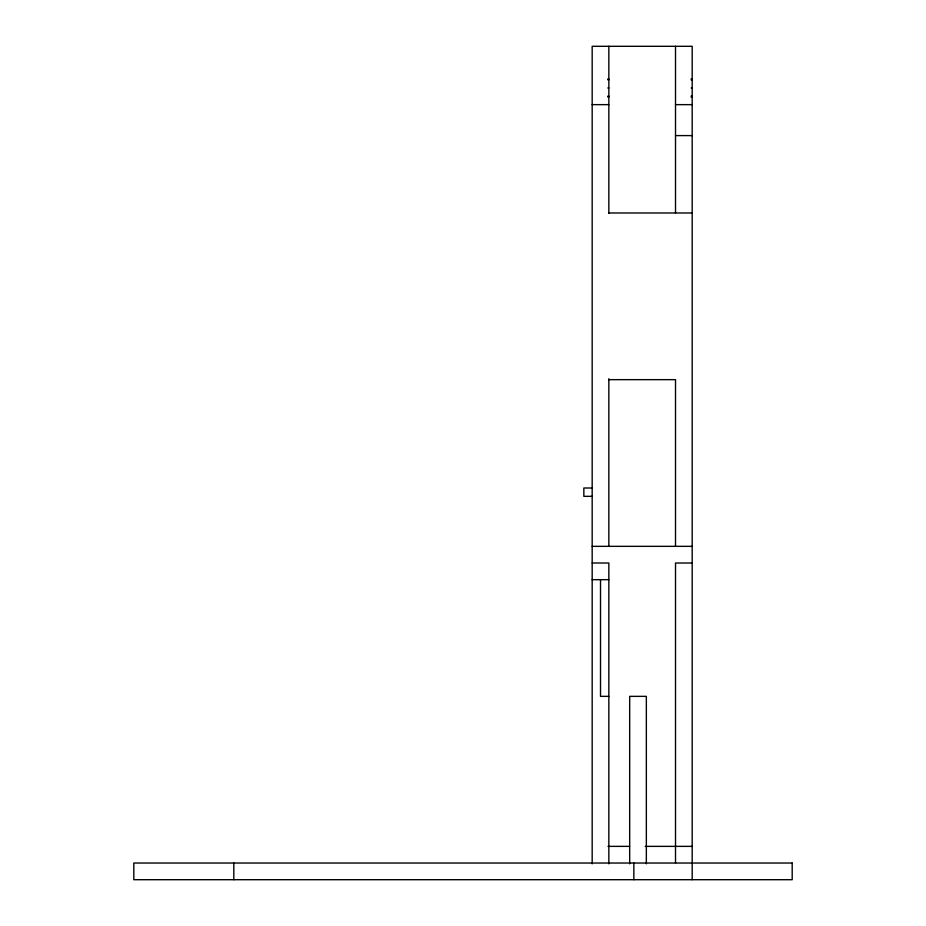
<?xml version="1.0" encoding="UTF-8"?>
<svg xmlns="http://www.w3.org/2000/svg" width="926" height="926" viewBox="0 0 926 926"><rect width="100%" height="100%" fill="white"/><g stroke="black" fill="none" stroke-linecap="round" stroke-linejoin="round"><path stroke-width="1.39" d="M607.803 78.93L608.845 78.93M691.143 78.93L692.185 78.93M607.803 79.81L608.845 79.81M691.143 79.81L692.185 79.81M607.803 87.97L608.845 87.97M691.143 87.97L692.185 87.97M607.803 96.13L608.845 96.13M691.143 96.13L692.185 96.13M607.803 97.01L608.845 97.01M691.143 97.01L692.185 97.01M592.177 104.638L608.845 104.638M675.517 104.638L692.185 104.638M675.517 135.59L692.185 135.59M608.845 212.98L692.185 212.98M608.845 379.66L675.517 379.66L675.517 546.34M592.177 488.002L583.843 488.002L583.843 496.336L592.177 496.336M592.177 546.34L692.185 546.34M592.177 563.008L608.845 563.008L608.845 863.831M692.185 563.008L675.517 563.008L675.517 863.032M592.177 579.676L608.845 579.676M608.845 696.352L600.511 696.352L600.511 579.676M607.988 846.364L629.541 846.364M645.225 846.364L692.185 846.364M692.185 879.7L692.185 46.3L592.177 46.3L592.177 863.831M675.517 46.3L675.517 212.98M646.348 863.819L646.348 696.352L629.68 696.352L629.68 863.819M633.847 863.032L633.847 879.7M608.845 46.3L608.845 213.327M608.845 378.734L608.845 546.398M233.815 863.032L233.815 879.7M792.193 863.032L133.807 863.032L133.807 879.7L792.193 879.7L792.193 863.032"/></g></svg>
